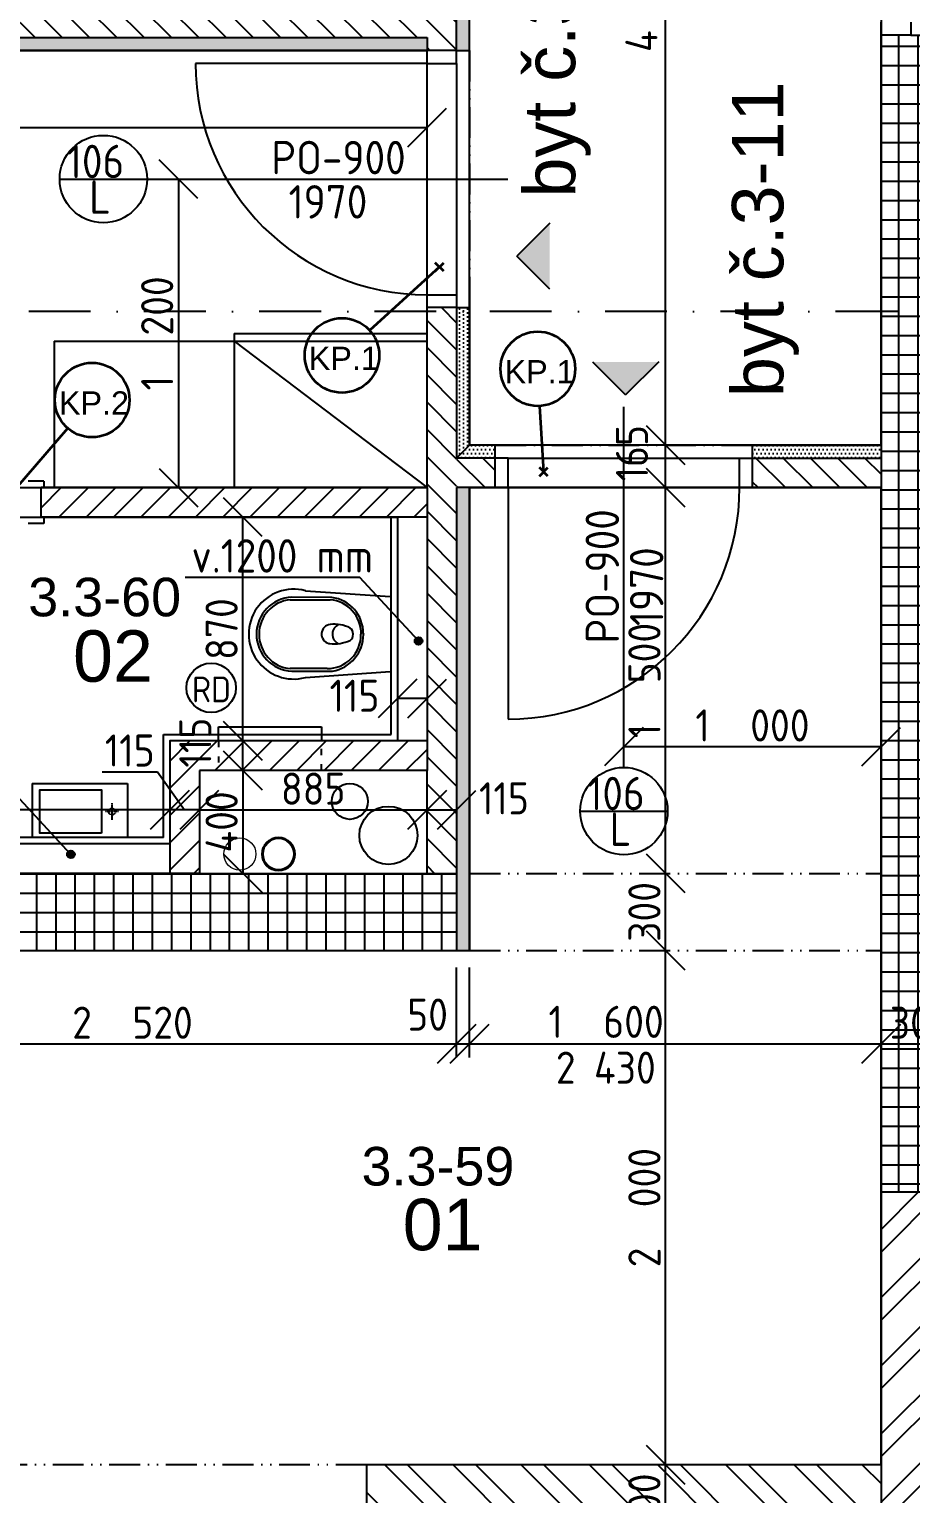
# Model space of a CAD drawing. Extents: x 4511820 to 5180432, y -1526536 to -944957.
# Drawn here: x 5105921 to 5109347, y -1123577 to -1117882 of the extents above; entities that cross this region are included whole.
import ezdxf

# ---------------------------------------------------------------- set-up
doc = ezdxf.new("R2010")
doc.units = 0
doc.header["$MEASUREMENT"] = 0
for name, pattern in [('ACAD_ISO03W100', [30, 12, -18]), ('ACAD_ISO12W100', [22, 12, -3, 0.5, -3, 0.5, -3]), ('BODKOCIARKOVANA_3', [5.6, 3, -1.3, 0, -1.3]), ('DASHED', [0.75, 0.5, -0.25])]:
    doc.linetypes.add(name, pattern=pattern)
doc.layers.get('0').update_dxf_attribs({"linetype": 'CONTINUOUS'})
doc.layers.get('Defpoints').update_dxf_attribs({"color": 61, "linetype": 'CONTINUOUS'})
for name, color, linetype in [('DVERE', 45, 'CONTINUOUS'), ('KÓTY', 4, 'CONTINUOUS'), ('MÚRY', 1, 'CONTINUOUS'), ('osi', 253, 'CONTINUOUS'), ('Plochy', 41, 'CONTINUOUS'), ('POPIS', 7, 'CONTINUOUS'), ('TENKÁ', 7, 'CONTINUOUS'), ('tzb', 153, 'CONTINUOUS'), ('ZARIADENIE', 47, 'CONTINUOUS'), ('ZARIADOVACIE', 144, 'CONTINUOUS'), ('zz-vetr', 52, 'CONTINUOUS'), ('ŠRAFY', 82, 'CONTINUOUS')]:
    doc.layers.add(name, color=color, linetype=linetype)
for name, color, linetype, lineweight in [('preklady', 74, 'CONTINUOUS', 35), ('zz-kanal-daždová', 136, 'CONTINUOUS', 40), ('zz-kanal-splaskova', 37, 'CONTINUOUS', 18)]:
    doc.layers.add(name, color=color, linetype=linetype, lineweight=lineweight)
doc.styles.add('ARIAL', font='arial.ttf')
doc.styles.add('Style-Arial', font='arial.ttf')
doc.styles.add('STYLE1', font='isocp.shx')
doc.dimstyles.new('STANDARD-50', dxfattribs={"dimtxt": 125, "dimasz": 150, "dimexe": 10, "dimexo": 200, "dimgap": 20, "dimtad": 1, "dimdsep": 46, "dimlunit": 6, "dimtxsty": 'STYLE1', "dimblk1": 'OBLIQUE', "dimblk2": 'OBLIQUE', "dimsah": 1, "dimcen": 2.5, "dimse1": 1, "dimse2": 1, "dimadec": 0, "dimazin": 0, "dimtfac": 1, "dimtmove": 1, "dimatfit": 3, "dimldrblk": 'OBLIQUE', "dimfxl": 1, "dimtolj": 1, "dimtzin": 0, "dimarcsym": 0})
pattern_1 = [(135, (-2904913.184, 222662.926), (-53.0330086, -53.0330086), [])]
pattern_2 = [(45, (515270.5, 303822), (-53.0330086, 53.0330086), [])]

# ---------------------------------------------------------------- blocks, each defined once
blk = doc.blocks.new('_OBLIQUE')
at = {"color": 0, "linetype": 'ByBlock'}
blk.add_line((-0.5, -0.5), (0.5, 0.5), dxfattribs=at)
blk = doc.blocks.new('*D17546')
at = {"layer": 'Defpoints', "color": 0}
for p in [(5108395, -1123464.2), (5108395, -1123464.2), (5108395, -1123764.2)]:
    blk.add_point(p, dxfattribs=at)
at = {"layer": 'KÓTY', "color": 0, "lineweight": -2}
blk.add_line((5108395, -1123764.2), (5108395, -1123464.2), dxfattribs=at)
at = {"layer": 'KÓTY', "color": 0, "linetype": 'ByBlock', "lineweight": -2, "xscale": 150, "yscale": 150, "zscale": 150}
for p, rotation in [((5108395, -1123464.2), 90), ((5108395, -1123764.2), 270)]:
    blk.add_blockref('_OBLIQUE', p, dxfattribs=dict(at, rotation=rotation))
at = {"layer": 'KÓTY', "color": 0, "insert": (5108312.5, -1123614.2), "char_height": 125, "attachment_point": 5, "rotation": 90, "style": 'STYLE1'}
blk.add_mtext('\\A1;300', dxfattribs=at)
blk = doc.blocks.new('*D17547')
at = {"layer": 'Defpoints', "color": 0}
for p in [(5108395, -1121464.2), (5108395, -1121464.2), (5108395, -1123464.2)]:
    blk.add_point(p, dxfattribs=at)
at = {"layer": 'KÓTY', "color": 0, "lineweight": -2}
blk.add_line((5108395, -1123464.2), (5108395, -1121464.2), dxfattribs=at)
at = {"layer": 'KÓTY', "color": 0, "linetype": 'ByBlock', "lineweight": -2, "xscale": 150, "yscale": 150, "zscale": 150}
for p, rotation in [((5108395, -1121464.2), 90), ((5108395, -1123464.2), 270)]:
    blk.add_blockref('_OBLIQUE', p, dxfattribs=dict(at, rotation=rotation))
at = {"layer": 'KÓTY', "color": 0, "insert": (5108312.5, -1122464.2), "char_height": 125, "attachment_point": 5, "rotation": 90, "style": 'STYLE1'}
blk.add_mtext('\\A1;2ﾠ000', dxfattribs=at)
blk = doc.blocks.new('*D17548')
at = {"layer": 'Defpoints', "color": 0}
for p in [(5108395, -1121164.2), (5108432.5, -1121164.2), (5108395, -1121464.2)]:
    blk.add_point(p, dxfattribs=at)
at = {"layer": 'KÓTY', "color": 0, "lineweight": -2}
blk.add_line((5108395, -1121464.2), (5108395, -1121164.2), dxfattribs=at)
at = {"layer": 'KÓTY', "color": 0, "linetype": 'ByBlock', "lineweight": -2, "xscale": 150, "yscale": 150, "zscale": 150}
for p, rotation in [((5108395, -1121164.2), 90), ((5108395, -1121464.2), 270)]:
    blk.add_blockref('_OBLIQUE', p, dxfattribs=dict(at, rotation=rotation))
at = {"layer": 'KÓTY', "color": 0, "insert": (5108312.5, -1121314.2), "char_height": 125, "attachment_point": 5, "rotation": 90, "style": 'STYLE1'}
blk.add_mtext('\\A1;300', dxfattribs=at)
blk = doc.blocks.new('*D17549')
at = {"layer": 'Defpoints', "color": 0}
for p in [(5108395, -1119664.2), (5108432.5, -1119664.2), (5108432.5, -1121164.2)]:
    blk.add_point(p, dxfattribs=at)
at = {"layer": 'KÓTY', "color": 0, "lineweight": -2}
blk.add_line((5108395, -1121164.2), (5108395, -1119664.2), dxfattribs=at)
at = {"layer": 'KÓTY', "color": 0, "linetype": 'ByBlock', "lineweight": -2, "xscale": 150, "yscale": 150, "zscale": 150}
for p, rotation in [((5108395, -1119664.2), 90), ((5108395, -1121164.2), 270)]:
    blk.add_blockref('_OBLIQUE', p, dxfattribs=dict(at, rotation=rotation))
at = {"layer": 'KÓTY', "color": 0, "insert": (5108312.5, -1120414.2), "char_height": 125, "attachment_point": 5, "rotation": 90, "style": 'STYLE1'}
blk.add_mtext('\\A1;1ﾠ500', dxfattribs=at)
blk = doc.blocks.new('*D17550')
at = {"layer": 'Defpoints', "color": 0}
for p in [(5108395, -1119499.2), (5108432.5, -1119499.2), (5108432.5, -1119664.2)]:
    blk.add_point(p, dxfattribs=at)
at = {"layer": 'KÓTY', "color": 0, "lineweight": -2}
blk.add_line((5108395, -1119664.2), (5108395, -1119499.2), dxfattribs=at)
at = {"layer": 'KÓTY', "color": 0, "linetype": 'ByBlock', "lineweight": -2, "xscale": 150, "yscale": 150, "zscale": 150}
for p, rotation in [((5108395, -1119499.2), 90), ((5108395, -1119664.2), 270)]:
    blk.add_blockref('_OBLIQUE', p, dxfattribs=dict(at, rotation=rotation))
at = {"layer": 'KÓTY', "color": 0, "insert": (5108264, -1119530.5), "char_height": 125, "attachment_point": 5, "rotation": 90, "style": 'STYLE1'}
blk.add_mtext('\\A1;165', dxfattribs=at)
blk = doc.blocks.new('*D17551')
at = {"layer": 'Defpoints', "color": 0}
for p in [(5108395, -1115454.2), (5108432.5, -1115454.2), (5108432.5, -1119499.2)]:
    blk.add_point(p, dxfattribs=at)
at = {"layer": 'KÓTY', "color": 0, "lineweight": -2}
blk.add_line((5108395, -1119499.2), (5108395, -1115454.2), dxfattribs=at)
at = {"layer": 'KÓTY', "color": 0, "linetype": 'ByBlock', "lineweight": -2, "xscale": 150, "yscale": 150, "zscale": 150}
for p, rotation in [((5108395, -1115454.2), 90), ((5108395, -1119499.2), 270)]:
    blk.add_blockref('_OBLIQUE', p, dxfattribs=dict(at, rotation=rotation))
at = {"layer": 'KÓTY', "color": 0, "insert": (5108301, -1117728), "char_height": 125, "attachment_point": 5, "rotation": 90, "style": 'STYLE1'}
blk.add_mtext('\\A1;4ﾠ045', dxfattribs=at)
blk = doc.blocks.new('*D17648')
at = {"layer": 'Defpoints', "color": 0}
for p in [(5105062.5, -1121541.2), (5107582.5, -1121541.2), (5107582.5, -1121827.5)]:
    blk.add_point(p, dxfattribs=at)
at = {"layer": 'KÓTY', "color": 0, "lineweight": -2}
blk.add_line((5105062.5, -1121827.5), (5107582.5, -1121827.5), dxfattribs=at)
at = {"layer": 'KÓTY', "color": 0, "linetype": 'ByBlock', "lineweight": -2, "xscale": 150, "yscale": 150, "zscale": 150, "rotation": 180}
blk.add_blockref('_OBLIQUE', (5105062.5, -1121827.5), dxfattribs=at)
at = {"layer": 'KÓTY', "color": 0, "linetype": 'ByBlock', "lineweight": -2, "xscale": 150, "yscale": 150, "zscale": 150}
blk.add_blockref('_OBLIQUE', (5107582.5, -1121827.5), dxfattribs=at)
at = {"layer": 'KÓTY', "color": 0, "insert": (5106322.5, -1121745), "char_height": 125, "attachment_point": 5, "style": 'STYLE1'}
blk.add_mtext('\\A1;2ﾠ520', dxfattribs=at)
blk = doc.blocks.new('*D17649')
at = {"layer": 'Defpoints', "color": 0}
for p in [(5107582.5, -1121541.2), (5107632.5, -1121541.2), (5107632.5, -1121827.5)]:
    blk.add_point(p, dxfattribs=at)
at = {"layer": 'KÓTY', "color": 0, "lineweight": -2}
blk.add_line((5107582.5, -1121827.5), (5107632.5, -1121827.5), dxfattribs=at)
at = {"layer": 'KÓTY', "color": 0, "linetype": 'ByBlock', "lineweight": -2, "xscale": 150, "yscale": 150, "zscale": 150, "rotation": 180}
blk.add_blockref('_OBLIQUE', (5107582.5, -1121827.5), dxfattribs=at)
at = {"layer": 'KÓTY', "color": 0, "linetype": 'ByBlock', "lineweight": -2, "xscale": 150, "yscale": 150, "zscale": 150}
blk.add_blockref('_OBLIQUE', (5107632.5, -1121827.5), dxfattribs=at)
at = {"layer": 'KÓTY', "color": 0, "insert": (5107469.5, -1121713.5), "char_height": 125, "attachment_point": 5, "style": 'STYLE1'}
blk.add_mtext('\\A1;50', dxfattribs=at)
blk = doc.blocks.new('*D17650')
at = {"layer": 'Defpoints', "color": 0}
for p in [(5107632.5, -1121827.5), (5109232.5, -1121827.5), (5109232.5, -1121827.5)]:
    blk.add_point(p, dxfattribs=at)
at = {"layer": 'KÓTY', "color": 0, "lineweight": -2}
blk.add_line((5107632.5, -1121827.5), (5109232.5, -1121827.5), dxfattribs=at)
at = {"layer": 'KÓTY', "color": 0, "linetype": 'ByBlock', "lineweight": -2, "xscale": 150, "yscale": 150, "zscale": 150, "rotation": 180}
blk.add_blockref('_OBLIQUE', (5107632.5, -1121827.5), dxfattribs=at)
at = {"layer": 'KÓTY', "color": 0, "linetype": 'ByBlock', "lineweight": -2, "xscale": 150, "yscale": 150, "zscale": 150}
blk.add_blockref('_OBLIQUE', (5109232.5, -1121827.5), dxfattribs=at)
at = {"layer": 'KÓTY', "color": 0, "insert": (5108163.5, -1121741.5), "char_height": 125, "attachment_point": 5, "style": 'STYLE1'}
blk.add_mtext('\\A1;1ﾠ600', dxfattribs=at)
blk = doc.blocks.new('*D17654')
at = {"layer": 'Defpoints', "color": 0}
for p in [(5106582.5, -1120764.2), (5107467.5, -1120764.2), (5107467.5, -1120917.5)]:
    blk.add_point(p, dxfattribs=at)
at = {"layer": 'KÓTY', "color": 0, "lineweight": -2}
blk.add_line((5106582.5, -1120917.5), (5107467.5, -1120917.5), dxfattribs=at)
at = {"layer": 'KÓTY', "color": 0, "linetype": 'ByBlock', "lineweight": -2, "xscale": 150, "yscale": 150, "zscale": 150, "rotation": 180}
blk.add_blockref('_OBLIQUE', (5106582.5, -1120917.5), dxfattribs=at)
at = {"layer": 'KÓTY', "color": 0, "linetype": 'ByBlock', "lineweight": -2, "xscale": 150, "yscale": 150, "zscale": 150}
blk.add_blockref('_OBLIQUE', (5107467.5, -1120917.5), dxfattribs=at)
at = {"layer": 'KÓTY', "color": 0, "insert": (5107025, -1120835), "char_height": 125, "attachment_point": 5, "style": 'STYLE1'}
blk.add_mtext('\\A1;885', dxfattribs=at)
blk = doc.blocks.new('*D17655')
at = {"layer": 'Defpoints', "color": 0}
for p in [(5106582.5, -1120764.2), (5106582.5, -1121164.2), (5106751.5, -1121164.2)]:
    blk.add_point(p, dxfattribs=at)
at = {"layer": 'KÓTY', "color": 0, "lineweight": -2}
blk.add_line((5106751.5, -1120764.2), (5106751.5, -1121164.2), dxfattribs=at)
at = {"layer": 'KÓTY', "color": 0, "linetype": 'ByBlock', "lineweight": -2, "xscale": 150, "yscale": 150, "zscale": 150}
for p, rotation in [((5106751.5, -1120764.2), 90), ((5106751.5, -1121164.2), 270)]:
    blk.add_blockref('_OBLIQUE', p, dxfattribs=dict(at, rotation=rotation))
at = {"layer": 'KÓTY', "color": 0, "insert": (5106669, -1120964.2), "char_height": 125, "attachment_point": 5, "rotation": 90, "style": 'STYLE1'}
blk.add_mtext('\\A1;400', dxfattribs=at)
blk = doc.blocks.new('*D17656')
at = {"layer": 'Defpoints', "color": 0}
for p in [(5106751.5, -1120649.2), (5106751.5, -1120649.2), (5106751.5, -1120764.2)]:
    blk.add_point(p, dxfattribs=at)
at = {"layer": 'KÓTY', "color": 0, "lineweight": -2}
blk.add_line((5106751.5, -1120764.2), (5106751.5, -1120649.2), dxfattribs=at)
at = {"layer": 'KÓTY', "color": 0, "linetype": 'ByBlock', "lineweight": -2, "xscale": 150, "yscale": 150, "zscale": 150}
for p, rotation in [((5106751.5, -1120649.2), 90), ((5106751.5, -1120764.2), 270)]:
    blk.add_blockref('_OBLIQUE', p, dxfattribs=dict(at, rotation=rotation))
at = {"layer": 'KÓTY', "color": 0, "insert": (5106566.5, -1120655.9), "char_height": 125, "attachment_point": 5, "rotation": 90, "style": 'STYLE1'}
blk.add_mtext('\\A1;115', dxfattribs=at)
blk = doc.blocks.new('*D17657')
at = {"layer": 'Defpoints', "color": 0}
for p in [(5106751.5, -1119779.2), (5106751.5, -1119779.2), (5106751.5, -1120649.2)]:
    blk.add_point(p, dxfattribs=at)
at = {"layer": 'KÓTY', "color": 0, "lineweight": -2}
blk.add_line((5106751.5, -1120649.2), (5106751.5, -1119779.2), dxfattribs=at)
at = {"layer": 'KÓTY', "color": 0, "linetype": 'ByBlock', "lineweight": -2, "xscale": 150, "yscale": 150, "zscale": 150}
for p, rotation in [((5106751.5, -1119779.2), 90), ((5106751.5, -1120649.2), 270)]:
    blk.add_blockref('_OBLIQUE', p, dxfattribs=dict(at, rotation=rotation))
at = {"layer": 'KÓTY', "color": 0, "insert": (5106669, -1120214.2), "char_height": 125, "attachment_point": 5, "rotation": 90, "style": 'STYLE1'}
blk.add_mtext('\\A1;870', dxfattribs=at)
blk = doc.blocks.new('*D17658')
at = {"layer": 'Defpoints', "color": 0}
for p in [(5106467.5, -1120764.2), (5106582.5, -1120764.2), (5106467.5, -1120917.5)]:
    blk.add_point(p, dxfattribs=at)
at = {"layer": 'KÓTY', "color": 0, "lineweight": -2}
for p, q in [((5106204.5, -1120769), (5106419.5, -1120769)), ((5106419.5, -1120769), (5106525, -1120917.5)), ((5106582.5, -1120917.5), (5106467.5, -1120917.5))]:
    blk.add_line(p, q, dxfattribs=at)
at = {"layer": 'KÓTY', "color": 0, "linetype": 'ByBlock', "lineweight": -2, "xscale": 150, "yscale": 150, "zscale": 150, "rotation": 180}
blk.add_blockref('_OBLIQUE', (5106467.5, -1120917.5), dxfattribs=at)
at = {"layer": 'KÓTY', "color": 0, "linetype": 'ByBlock', "lineweight": -2, "xscale": 150, "yscale": 150, "zscale": 150}
blk.add_blockref('_OBLIQUE', (5106582.5, -1120917.5), dxfattribs=at)
at = {"layer": 'KÓTY', "color": 0, "insert": (5106312, -1120686.5), "char_height": 125, "attachment_point": 5, "style": 'STYLE1'}
blk.add_mtext('\\A1;115', dxfattribs=at)
blk = doc.blocks.new('*D17659')
at = {"layer": 'Defpoints', "color": 0}
for p in [(5104877.5, -1120649.2), (5106467.5, -1120649.2), (5104877.5, -1120917.5)]:
    blk.add_point(p, dxfattribs=at)
at = {"layer": 'KÓTY', "color": 0, "lineweight": -2}
blk.add_line((5106467.5, -1120917.5), (5104877.5, -1120917.5), dxfattribs=at)
at = {"layer": 'KÓTY', "color": 0, "linetype": 'ByBlock', "lineweight": -2, "xscale": 150, "yscale": 150, "zscale": 150, "rotation": 180}
blk.add_blockref('_OBLIQUE', (5104877.5, -1120917.5), dxfattribs=at)
at = {"layer": 'KÓTY', "color": 0, "linetype": 'ByBlock', "lineweight": -2, "xscale": 150, "yscale": 150, "zscale": 150}
blk.add_blockref('_OBLIQUE', (5106467.5, -1120917.5), dxfattribs=at)
at = {"layer": 'KÓTY', "color": 0, "insert": (5105243, -1120807.5), "char_height": 125, "attachment_point": 5, "style": 'STYLE1'}
blk.add_mtext('\\A1;1ﾠ590', dxfattribs=at)
blk = doc.blocks.new('*D17660')
at = {"layer": 'Defpoints', "color": 0}
for p in [(5107352.5, -1119779.2), (5107467.5, -1119779.2), (5107352.5, -1120484)]:
    blk.add_point(p, dxfattribs=at)
at = {"layer": 'KÓTY', "color": 0, "lineweight": -2}
blk.add_line((5107467.5, -1120484), (5107352.5, -1120484), dxfattribs=at)
at = {"layer": 'KÓTY', "color": 0, "linetype": 'ByBlock', "lineweight": -2, "xscale": 150, "yscale": 150, "zscale": 150, "rotation": 180}
blk.add_blockref('_OBLIQUE', (5107352.5, -1120484), dxfattribs=at)
at = {"layer": 'KÓTY', "color": 0, "linetype": 'ByBlock', "lineweight": -2, "xscale": 150, "yscale": 150, "zscale": 150}
blk.add_blockref('_OBLIQUE', (5107467.5, -1120484), dxfattribs=at)
at = {"layer": 'KÓTY', "color": 0, "insert": (5107185.5, -1120473.5), "char_height": 125, "attachment_point": 5, "style": 'STYLE1'}
blk.add_mtext('\\A1;115', dxfattribs=at)
blk = doc.blocks.new('*D17661')
at = {"layer": 'Defpoints', "color": 0}
for p in [(5109232.5, -1120671.5), (5108232.5, -1120752.2), (5109232.5, -1120752.2)]:
    blk.add_point(p, dxfattribs=at)
at = {"layer": 'KÓTY', "color": 0, "lineweight": -2}
blk.add_line((5108232.5, -1120671.5), (5109232.5, -1120671.5), dxfattribs=at)
at = {"layer": 'KÓTY', "color": 0, "linetype": 'ByBlock', "lineweight": -2, "xscale": 150, "yscale": 150, "zscale": 150, "rotation": 180}
blk.add_blockref('_OBLIQUE', (5108232.5, -1120671.5), dxfattribs=at)
at = {"layer": 'KÓTY', "color": 0, "linetype": 'ByBlock', "lineweight": -2, "xscale": 150, "yscale": 150, "zscale": 150}
blk.add_blockref('_OBLIQUE', (5109232.5, -1120671.5), dxfattribs=at)
at = {"layer": 'KÓTY', "color": 0, "insert": (5108732.5, -1120589), "char_height": 125, "attachment_point": 5, "style": 'STYLE1'}
blk.add_mtext('\\A1;1ﾠ000', dxfattribs=at)
blk = doc.blocks.new('*D17665')
at = {"layer": 'Defpoints', "color": 0}
for p in [(5106379.5, -1118464.2), (5106379.5, -1119664.2), (5106501, -1119664.2)]:
    blk.add_point(p, dxfattribs=at)
at = {"layer": 'KÓTY', "color": 0, "lineweight": -2}
blk.add_line((5106501, -1118464.2), (5106501, -1119664.2), dxfattribs=at)
at = {"layer": 'KÓTY', "color": 0, "linetype": 'ByBlock', "lineweight": -2, "xscale": 150, "yscale": 150, "zscale": 150}
for p, rotation in [((5106501, -1118464.2), 90), ((5106501, -1119664.2), 270)]:
    blk.add_blockref('_OBLIQUE', p, dxfattribs=dict(at, rotation=rotation))
at = {"layer": 'KÓTY', "color": 0, "insert": (5106418.5, -1119064.2), "char_height": 125, "attachment_point": 5, "rotation": 90, "style": 'STYLE1'}
blk.add_mtext('\\A1;1ﾠ200', dxfattribs=at)
blk = doc.blocks.new('*D17667')
at = {"layer": 'Defpoints', "color": 0}
for p in [(5102777.5, -1117914.2), (5107467.5, -1117914.2), (5107467.5, -1118264)]:
    blk.add_point(p, dxfattribs=at)
at = {"layer": 'KÓTY', "color": 0, "lineweight": -2}
blk.add_line((5102777.5, -1118264), (5107467.5, -1118264), dxfattribs=at)
at = {"layer": 'KÓTY', "color": 0, "linetype": 'ByBlock', "lineweight": -2, "xscale": 150, "yscale": 150, "zscale": 150, "rotation": 180}
blk.add_blockref('_OBLIQUE', (5102777.5, -1118264), dxfattribs=at)
at = {"layer": 'KÓTY', "color": 0, "linetype": 'ByBlock', "lineweight": -2, "xscale": 150, "yscale": 150, "zscale": 150}
blk.add_blockref('_OBLIQUE', (5107467.5, -1118264), dxfattribs=at)
at = {"layer": 'KÓTY', "color": 0, "insert": (5105424, -1118162), "char_height": 125, "attachment_point": 5, "style": 'STYLE1'}
blk.add_mtext('\\A1;4ﾠ690', dxfattribs=at)
blk = doc.blocks.new('*D17672')
at = {"layer": 'Defpoints', "color": 0}
for p in [(5107467.5, -1120917.5), (5107582.5, -1120917.5), (5107582.5, -1120917.5)]:
    blk.add_point(p, dxfattribs=at)
at = {"layer": 'KÓTY', "color": 0, "lineweight": -2}
blk.add_line((5107467.5, -1120917.5), (5107582.5, -1120917.5), dxfattribs=at)
at = {"layer": 'KÓTY', "color": 0, "linetype": 'ByBlock', "lineweight": -2, "xscale": 150, "yscale": 150, "zscale": 150, "rotation": 180}
blk.add_blockref('_OBLIQUE', (5107467.5, -1120917.5), dxfattribs=at)
at = {"layer": 'KÓTY', "color": 0, "linetype": 'ByBlock', "lineweight": -2, "xscale": 150, "yscale": 150, "zscale": 150}
blk.add_blockref('_OBLIQUE', (5107582.5, -1120917.5), dxfattribs=at)
at = {"layer": 'KÓTY', "color": 0, "insert": (5107766.5, -1120872.5), "char_height": 125, "attachment_point": 5, "style": 'STYLE1'}
blk.add_mtext('\\A1;115', dxfattribs=at)
blk = doc.blocks.new('*D17766')
at = {"layer": 'Defpoints', "color": 0}
for p in [(5109232.5, -1121827.5), (5109532.5, -1121827.5), (5109532.5, -1121827.5)]:
    blk.add_point(p, dxfattribs=at)
at = {"layer": 'KÓTY', "color": 0, "lineweight": -2}
blk.add_line((5109232.5, -1121827.5), (5109532.5, -1121827.5), dxfattribs=at)
at = {"layer": 'KÓTY', "color": 0, "linetype": 'ByBlock', "lineweight": -2, "xscale": 150, "yscale": 150, "zscale": 150, "rotation": 180}
blk.add_blockref('_OBLIQUE', (5109232.5, -1121827.5), dxfattribs=at)
at = {"layer": 'KÓTY', "color": 0, "linetype": 'ByBlock', "lineweight": -2, "xscale": 150, "yscale": 150, "zscale": 150}
blk.add_blockref('_OBLIQUE', (5109532.5, -1121827.5), dxfattribs=at)
at = {"layer": 'KÓTY', "color": 0, "insert": (5109382.5, -1121745), "char_height": 125, "attachment_point": 5, "style": 'STYLE1'}
blk.add_mtext('\\A1;300', dxfattribs=at)

msp = doc.modelspace()

# ---------------------------------------------------------------- hatches: boundary and pattern name
at = {"layer": 'KÓTY'}
h = msp.add_hatch(color=256, dxfattribs=at)
h.dxf.hatch_style = 1
h.paths.add_polyline_path([(5107449.5, -1120260.191, 0.65381715), (5107424.326, -1120249.169, 1.52947961)])
h = msp.add_hatch(color=256, dxfattribs=at)
h.dxf.hatch_style = 1
h.paths.add_polyline_path([(5106098, -1121090.5, 0.65381715), (5106072.826, -1121079.478, 1.52947961)])
at = {"layer": 'TENKÁ'}
h = msp.add_hatch(color=256, dxfattribs=at)
h.dxf.hatch_style = 1
h.paths.add_polyline_path([(5107944.41, -1118892.602), (5107944.41, -1118635.781), (5107816, -1118764.191)])
h = msp.add_hatch(color=256, dxfattribs=at)
h.dxf.hatch_style = 1
h.paths.add_polyline_path([(5108111.11, -1119175.302), (5108367.931, -1119175.302), (5108239.52, -1119303.712)])
at = {"layer": 'ŠRAFY'}
h = msp.add_hatch(dxfattribs=at)
h.set_pattern_fill('DOTS', color=256, scale=250, angle=90)
h.paths.add_polyline_path([(5107582.5, -1115154.191), (5107582.5, -1117964.191), (5107632.5, -1117964.191), (5107632.5, -1115154.191)])
at = {"layer": 'ŠRAFY', "ltscale": 0.25}
h = msp.add_hatch(dxfattribs=at)
h.set_pattern_fill('ANSI31', color=256, scale=600, angle=90, style=0)
h.set_pattern_definition(pattern_1)
h.paths.add_polyline_path([(5107467.5, -1115454.191), (5107467.5, -1117799.191), (5104762.5, -1117799.191), (5104647.5, -1117799.191), (5102892.5, -1117799.191), (5102892.5, -1117124.191), (5102777.5, -1117124.191), (5102777.5, -1117914.191), (5107467.5, -1117914.191), (5107467.5, -1117964.191), (5107582.5, -1117964.191), (5107582.5, -1115454.191)])
at = {"layer": 'ŠRAFY'}
h = msp.add_hatch(dxfattribs=at)
h.set_pattern_fill('DOTS', color=256, scale=250)
h.paths.add_polyline_path([(5107467.5, -1117964.191), (5107467.5, -1117914.191), (5102777.5, -1117914.191), (5102727.5, -1117964.191)])
at = {"layer": 'ŠRAFY', "ltscale": 0.25}
h = msp.add_hatch(dxfattribs=at)
h.set_pattern_fill('ANSI37', color=256, scale=600, angle=45)
h.set_pattern_definition([(90, (-3307273.674, 668852.734), (-75, 1e-14), []), (180, (-3307273.674, 668852.734), (-1e-14, -75), [])])
h.paths.add_polyline_path([(5109232.5, -1119549.191), (5109232.5, -1119664.191), (5109232.5, -1122404.191), (5109532.5, -1122404.191), (5109532.5, -1122229.191), (5109532.5, -1118694.191), (5109532.5, -1118579.191), (5109532.5, -1117904.191), (5109347.5, -1117904.191), (5109232.5, -1117904.191), (5109232.5, -1119499.191)])
h = msp.add_hatch(dxfattribs=at)
h.set_pattern_fill('ANSI31', color=256, scale=600, angle=90, style=0)
h.set_pattern_definition(pattern_1)
h.paths.add_polyline_path([(5107467.5, -1120764.191), (5107467.5, -1121164.191), (5107582.5, -1121164.191), (5107582.5, -1119549.191), (5107582.5, -1118964.191), (5107467.5, -1118964.191), (5107467.5, -1119064.191), (5107467.5, -1119094.191), (5107467.5, -1119664.191), (5107467.5, -1119779.191), (5107467.5, -1120649.191)])
at = {"layer": 'ŠRAFY'}
h = msp.add_hatch(dxfattribs=at)
h.set_pattern_fill('DOTS', color=256, scale=250, angle=90)
h.paths.add_polyline_path([(5107632.5, -1119499.191), (5107632.5, -1119284.191), (5107632.5, -1119099.191), (5107632.5, -1118964.191), (5107582.5, -1118964.191), (5107582.5, -1119549.191)])
h = msp.add_hatch(dxfattribs=at)
h.set_pattern_fill('DOTS', color=256, scale=250)
h.paths.add_polyline_path([(5107732.5, -1119499.191), (5107632.5, -1119499.191), (5107582.5, -1119549.191), (5107732.5, -1119549.191)])
h = msp.add_hatch(dxfattribs=at)
h.set_pattern_fill('DOTS', color=256, scale=250)
h.paths.add_polyline_path([(5109232.5, -1119549.191), (5109232.5, -1119499.191), (5108732.5, -1119499.191), (5108732.5, -1119549.191)])
at = {"layer": 'ŠRAFY', "ltscale": 0.25}
h = msp.add_hatch(dxfattribs=at)
h.set_pattern_fill('ANSI31', color=256, scale=600, angle=90, style=0)
h.set_pattern_definition(pattern_1)
h.paths.add_polyline_path([(5107732.5, -1119664.191), (5107732.5, -1119549.191), (5107582.5, -1119549.191), (5107582.5, -1119664.191), (5107632.5, -1119664.191)])
h = msp.add_hatch(dxfattribs=at)
h.set_pattern_fill('ANSI31', color=256, scale=600, angle=90, style=0)
h.set_pattern_definition(pattern_1)
h.paths.add_polyline_path([(5108732.5, -1119664.191), (5109232.5, -1119664.191), (5109232.5, -1119549.191), (5108732.5, -1119549.191)])
h = msp.add_hatch(dxfattribs=at)
h.set_pattern_fill('ANSI31', color=256, scale=600, style=0)
h.set_pattern_definition(pattern_2)
h.paths.add_polyline_path([(5106717.5, -1119664.191), (5106017.5, -1119664.191), (5105977.5, -1119664.191), (5105967.5, -1119664.191), (5105967.5, -1119779.191), (5105977.5, -1119779.191), (5107327.5, -1119779.191), (5107352.5, -1119779.191), (5107467.5, -1119779.191), (5107467.5, -1119664.191)])
at = {"layer": 'ŠRAFY'}
h = msp.add_hatch(dxfattribs=at)
h.set_pattern_fill('DOTS', color=256, scale=250, angle=90)
h.paths.add_polyline_path([(5107582.5, -1121464.191), (5107632.5, -1121464.191), (5107632.5, -1121164.191), (5107632.5, -1119664.191), (5107582.5, -1119664.191), (5107582.5, -1121164.191)])
at = {"layer": 'ŠRAFY', "ltscale": 0.25}
h = msp.add_hatch(dxfattribs=at)
h.set_pattern_fill('ANSI31', color=256, scale=600, style=0)
h.set_pattern_definition(pattern_2)
h.paths.add_polyline_path([(5106467.5, -1121164.191), (5106582.5, -1121164.191), (5106582.5, -1120764.191), (5107467.5, -1120764.191), (5107467.5, -1120649.191), (5107352.5, -1120649.191), (5106467.5, -1120649.191), (5106467.5, -1121049.191)])
h = msp.add_hatch(dxfattribs=at)
h.set_pattern_fill('ANSI37', color=256, scale=600, angle=45)
h.set_pattern_definition([(90, (-3375574.78, 712808.59), (-75, 1e-14), []), (180, (-3375574.78, 712808.59), (-1e-14, -75), [])])
h.paths.add_polyline_path([(5103372.5, -1123464.191), (5103272.5, -1123464.191), (5103022.5, -1123464.191), (5102712.5, -1123464.191), (5102687.5, -1123464.191), (5102687.5, -1123764.191), (5102847.5, -1123764.191), (5102877.5, -1123764.191), (5103447.5, -1123764.191), (5103562.5, -1123764.191), (5103612.5, -1123764.191), (5105062.5, -1123764.191), (5105062.5, -1123464.191), (5105062.5, -1122464.191), (5105062.5, -1121464.191), (5105632.5, -1121464.191), (5105662.5, -1121464.191), (5107582.5, -1121464.191), (5107582.5, -1121164.191), (5107467.5, -1121164.191), (5106582.5, -1121164.191), (5106467.5, -1121164.191), (5104877.5, -1121164.191), (5104762.5, -1121164.191), (5104762.5, -1121579.191), (5104762.5, -1122179.191), (5104762.5, -1123464.191), (5103622.5, -1123464.191)])
at = {"layer": 'ŠRAFY'}
h = msp.add_hatch(dxfattribs=at)
h.set_pattern_fill('ANSI32', color=256, scale=500)
h.set_pattern_definition([(45, (584112, 91563.12), (-132.5825215, 132.5825215), []), (45, (584200.39, 91563.12), (-132.5825215, 132.5825215), [])])
h.paths.add_polyline_path([(5109612.5, -1125964.191), (5109612.5, -1122404.191), (5109232.5, -1122404.191), (5109232.5, -1123464.191), (5109232.5, -1123764.191), (5109232.5, -1124659.191), (5109232.5, -1124739.191), (5109232.5, -1125519.191), (5109232.5, -1125634.191), (5109232.5, -1125964.191)])
h = msp.add_hatch(dxfattribs=at)
h.set_pattern_fill('ANSI32', color=256, scale=500, angle=90)
h.set_pattern_definition([(135, (515810.9, 44482.1), (-132.5825215, -132.5825215), []), (135, (515810.9, 44570.48), (-132.5825215, -132.5825215), [])])
h.paths.add_polyline_path([(5107232.5, -1123764.191), (5107347.5, -1123764.191), (5109232.5, -1123764.191), (5109232.5, -1123464.191), (5107232.5, -1123464.191)])

# ---------------------------------------------------------------- linework, layer by layer
at = {"layer": 'Defpoints'}
for p, q in [((5107632.5, -1119499.191), (5107582.5, -1119549.191)), ((5107467.5, -1119664.191), (5107467.5, -1119779.191)), ((5107467.5, -1120649.191), (5107467.5, -1120764.191))]:
    msp.add_line(p, q, dxfattribs=at)
at = {"layer": 'DVERE'}
for p, q in [((5107467.5, -1118014.191), (5106567.5, -1118014.191)), ((5107467.5, -1118914.191), (5107467.5, -1118014.191)), ((5107582.5, -1118014.191), (5107582.5, -1118914.191)), ((5107782.5, -1119549.191), (5108682.5, -1119549.191)), ((5108682.5, -1119664.191), (5107782.5, -1119664.191)), ((5107782.5, -1119664.191), (5107782.5, -1120564.191))]:
    msp.add_line(p, q, dxfattribs=at)
at = {"layer": 'DVERE', "ltscale": 0.25}
for p, q in [((5106039.5, -1118464.191), (5106379.5, -1118464.191)), ((5106379.5, -1118464.191), (5107782.156, -1118464.191)), ((5108232.5, -1120752.191), (5108232.5, -1119349.535)), ((5105977.5, -1119639.191), (5105917.5, -1119639.191)), ((5105977.5, -1119639.191), (5105977.5, -1119664.191)), ((5105977.5, -1119804.191), (5105917.5, -1119804.191)), ((5105977.5, -1119779.191), (5105977.5, -1119804.191)), ((5108062.5, -1120922.191), (5108402.5, -1120922.191))]:
    msp.add_line(p, q, dxfattribs=at)
for centre in [(5106209.5, -1118464.191), (5108232.5, -1120922.191)]:
    msp.add_circle(centre, 170, dxfattribs=at)
at = {"layer": 'DVERE'}
for centre, start, end in [((5107467.5, -1118014.191), 180, 270), ((5107782.5, -1119664.191), 270, 0)]:
    msp.add_arc(centre, 900, start, end, dxfattribs=at)
at = {"layer": 'KÓTY'}
for p, q in [((5107206.5, -1120013.191), (5106527, -1120013.191)), ((5107434.5, -1120260.191), (5107206.5, -1120013.191)), ((5106083, -1121090.5), (5105855, -1120843.5))]:
    msp.add_line(p, q, dxfattribs=at)
at = {"layer": 'KÓTY', "ltscale": 25}
for p, q in [((5107582.5, -1121880.903), (5107582.5, -1121530.903)), ((5107632.5, -1121880.903), (5107632.5, -1121530.903))]:
    msp.add_line(p, q, dxfattribs=at)
at = {"layer": 'KÓTY'}
for centre in [(5107434.5, -1120260.191), (5106083, -1121090.5)]:
    msp.add_circle(centre, 15, dxfattribs=at)
at = {"layer": 'MÚRY'}
for p, q in [((5107632.5, -1117964.191), (5107632.5, -1115154.191)), ((5109232.5, -1119499.191), (5109232.5, -1117854.191)), ((5109347.5, -1117854.191), (5109347.5, -1117904.191)), ((5109347.5, -1117904.191), (5109532.5, -1117904.191)), ((5107467.5, -1118014.191), (5107467.5, -1117964.191)), ((5107582.5, -1118014.191), (5107582.5, -1117964.191)), ((5107582.5, -1117964.191), (5107632.5, -1117964.191)), ((5107467.5, -1118014.191), (5107582.5, -1118014.191)), ((5107467.5, -1118914.191), (5107582.5, -1118914.191)), ((5107467.5, -1119664.191), (5107467.5, -1118914.191)), ((5107582.5, -1118914.191), (5107582.5, -1118964.191)), ((5107582.5, -1118964.191), (5107632.5, -1118964.191)), ((5107632.5, -1118964.191), (5107632.5, -1119499.191)), ((5107632.5, -1119284.191), (5107632.5, -1119099.191)), ((5107732.5, -1119499.191), (5107632.5, -1119499.191)), ((5107732.5, -1119549.191), (5107732.5, -1119499.191)), ((5108732.5, -1119499.191), (5109232.5, -1119499.191)), ((5108732.5, -1119549.191), (5108732.5, -1119499.191)), ((5107782.5, -1119549.191), (5107732.5, -1119549.191)), ((5107782.5, -1119664.191), (5107782.5, -1119549.191)), ((5108682.5, -1119664.191), (5108682.5, -1119549.191)), ((5108682.5, -1119549.191), (5108732.5, -1119549.191)), ((5107632.5, -1119664.191), (5107632.5, -1121464.191)), ((5107782.5, -1119664.191), (5107632.5, -1119664.191)), ((5109232.5, -1119664.191), (5108682.5, -1119664.191)), ((5109232.5, -1123464.191), (5109232.5, -1119664.191)), ((5107467.5, -1121164.191), (5107467.5, -1120764.191)), ((5105062.5, -1121464.191), (5107632.5, -1121464.191)), ((5109232.5, -1123464.191), (5107232.5, -1123464.191)), ((5107232.5, -1123464.191), (5107232.5, -1124764.191))]:
    msp.add_line(p, q, dxfattribs=at)
at = {"layer": 'MÚRY', "ltscale": 0.25}
for p, q in [((5102727.5, -1117964.191), (5107467.5, -1117964.191)), ((5105967.5, -1119779.191), (5105967.5, -1119664.191)), ((5107467.5, -1119664.191), (5105967.5, -1119664.191)), ((5107467.5, -1119779.191), (5105967.5, -1119779.191)), ((5107467.5, -1119779.191), (5107467.5, -1120649.191)), ((5106467.5, -1120649.191), (5106467.5, -1121164.191)), ((5107467.5, -1120649.191), (5106467.5, -1120649.191)), ((5106582.5, -1120764.191), (5106582.5, -1121164.191)), ((5107467.5, -1120764.191), (5106582.5, -1120764.191)), ((5106467.5, -1121164.191), (5104877.5, -1121164.191)), ((5106582.5, -1121164.191), (5107467.5, -1121164.191))]:
    msp.add_line(p, q, dxfattribs=at)
at = {"layer": 'MÚRY', "color": 30}
msp.add_line((5109232.5, -1119499.191), (5109232.5, -1119549.191), dxfattribs=at)
at = {"layer": 'osi', "linetype": 'BODKOCIARKOVANA_3', "ltscale": 80}
msp.add_line((5157242.5, -1118979.191), (5093572.5, -1118979.191), dxfattribs=at)
at = {"layer": 'Plochy'}
for points in [[(5102892.5, -1115154.191), (5102892.5, -1113604.191), (5104092.5, -1113604.191), (5104092.5, -1113884.191), (5105192.5, -1113884.191), (5105192.5, -1113919.191), (5105392.5, -1113919.191), (5105392.5, -1112494.191), (5107192.5, -1112494.191), (5107192.5, -1110544.191), (5109232.5, -1110544.191), (5109232.5, -1119499.191), (5107632.5, -1119499.191), (5107632.5, -1115154.191), (5107192.5, -1115154.191), (5107192.5, -1115039.191), (5106192.5, -1115039.191), (5106192.5, -1115154.191)], [(5107467.5, -1117964.191), (5103967.5, -1117964.191), (5103967.5, -1119664.191), (5107467.5, -1119664.191)], [(5105062.5, -1123464.191), (5105062.5, -1121464.191), (5107632.5, -1121464.191), (5107632.5, -1119664.191), (5109232.5, -1119664.191), (5109232.5, -1123464.191), (5107232.5, -1123464.191), (5107232.5, -1123764.191), (5105812.5, -1123764.191), (5105812.5, -1123464.191)], [(5107352.5, -1119779.191), (5107352.5, -1120649.191), (5106467.5, -1120649.191), (5106467.5, -1121049.191), (5104877.5, -1121049.191), (5104877.5, -1119779.191)]]:
    msp.add_lwpolyline(points, close=True, dxfattribs=at)
at = {"layer": 'preklady'}
for p, q in [((5107515.5, -1118806), (5107244.304, -1119052.477)), ((5107498.883, -1118822.617), (5107532.117, -1118789.383)), ((5107532.118, -1118822.618), (5107498.884, -1118789.384)), ((5107921.001, -1119602.501), (5107906.314, -1119346.761)), ((5105830.5, -1119713), (5106071.124, -1119433.436)), ((5107904.383, -1119619.117), (5107937.617, -1119585.883)), ((5107937.618, -1119619.118), (5107904.384, -1119585.884))]:
    msp.add_line(p, q, dxfattribs=at)
at = {"layer": 'preklady', "ltscale": 0.25}
for centre in [(5107137, -1119150), (5107898, -1119202), (5106165.715, -1119323.538)]:
    msp.add_circle(centre, 145, dxfattribs=at)
at = {"layer": 'TENKÁ', "ltscale": 0.25}
for p, q in [((5107582.5, -1118014.191), (5107582.5, -1115454.191)), ((5102777.5, -1117914.191), (5107467.5, -1117914.191)), ((5107327.5, -1120624.191), (5107327.5, -1119779.191)), ((5107352.5, -1119779.191), (5107352.5, -1120649.191)), ((5106442.5, -1120624.191), (5107327.5, -1120624.191)), ((5106442.5, -1121024.191), (5106442.5, -1120624.191)), ((5106467.5, -1121049.191), (5104877.5, -1121049.191)), ((5106442.5, -1121024.191), (5104902.5, -1121024.191))]:
    msp.add_line(p, q, dxfattribs=at)
at = {"layer": 'TENKÁ'}
for p, q in [((5107467.5, -1117914.191), (5107467.5, -1117964.191)), ((5109347.5, -1117904.191), (5109232.5, -1117904.191)), ((5107582.5, -1117964.191), (5107467.5, -1117964.191)), ((5107944.41, -1118635.781), (5107816, -1118764.191)), ((5107944.41, -1118892.602), (5107816, -1118764.191)), ((5107582.5, -1118914.191), (5107582.5, -1119549.191)), ((5107582.5, -1118964.191), (5107467.5, -1118964.191)), ((5108111.11, -1119175.302), (5108239.52, -1119303.712)), ((5108367.931, -1119175.302), (5108239.52, -1119303.712)), ((5107782.5, -1119549.191), (5107582.5, -1119549.191)), ((5107732.5, -1119664.191), (5107732.5, -1119549.191)), ((5108732.5, -1119664.191), (5108732.5, -1119549.191)), ((5108732.5, -1119549.191), (5109232.5, -1119549.191)), ((5109232.5, -1119549.191), (5109232.5, -1119664.191)), ((5107632.5, -1119664.191), (5107582.5, -1119664.191)), ((5107582.5, -1119664.191), (5107582.5, -1121464.191)), ((5106582.5, -1121164.191), (5106467.5, -1121164.191)), ((5107467.5, -1121164.191), (5107582.5, -1121164.191)), ((5110087.5, -1122404.191), (5109232.5, -1122404.191)), ((5109232.5, -1123464.191), (5109232.5, -1123764.191))]:
    msp.add_line(p, q, dxfattribs=at)
at = {"layer": 'TENKÁ', "linetype": 'ACAD_ISO12W100', "ltscale": 10}
for p, q in [((5107632.5, -1117964.191), (5107632.5, -1118964.191)), ((5107732.5, -1119499.191), (5108732.5, -1119499.191)), ((5107632.5, -1121164.191), (5109232.5, -1121164.191)), ((5107632.5, -1121464.191), (5109232.5, -1121464.191)), ((5107232.5, -1123464.191), (5105812.5, -1123464.191))]:
    msp.add_line(p, q, dxfattribs=at)
at = {"layer": 'tzb'}
for p, q in [((5106657.5, -1120649.191), (5106657.5, -1120594.191)), ((5106657.5, -1120594.191), (5107057.5, -1120594.191)), ((5107057.5, -1120594.191), (5107057.5, -1120649.191))]:
    msp.add_line(p, q, dxfattribs=at)
at = {"layer": 'tzb', "linetype": 'ACAD_ISO03W100', "ltscale": 2}
for p, q in [((5106657.5, -1120649.191), (5106657.5, -1120764.191)), ((5107057.5, -1120764.191), (5107057.5, -1120649.191))]:
    msp.add_line(p, q, dxfattribs=at)
at = {"layer": 'tzb'}
msp.add_circle((5106628.423, -1120442.643), 96, dxfattribs=at)
at = {"layer": 'ZARIADENIE'}
for p, q in [((5106717.5, -1119064.191), (5107467.5, -1119064.191)), ((5106717.5, -1119064.191), (5106717.5, -1119664.191)), ((5106017.5, -1119094.191), (5107467.5, -1119094.191)), ((5106017.5, -1119094.191), (5106017.5, -1119664.191)), ((5106717.5, -1119094.191), (5107467.5, -1119664.191))]:
    msp.add_line(p, q, dxfattribs=at)
at = {"layer": 'ZARIADOVACIE'}
for p, q in [((5107097.328, -1120091.154), (5106942.173, -1120090.028)), ((5106994.464, -1120064.885), (5107324.462, -1120087.961)), ((5106935.999, -1120100.051), (5107090.66, -1120100.051)), ((5107078.82, -1120368.061), (5106935.999, -1120368.061)), ((5106942.173, -1120377.916), (5107099.582, -1120377.916)), ((5106994.463, -1120402.512), (5107324.462, -1120379.436))]:
    msp.add_line(p, q, dxfattribs=at)
at = {"layer": 'ZARIADOVACIE', "linetype": 'Continuous'}
for p, q in [((5107211.494, -1120233.698), (5107210.672, -1120234.594)), ((5107219.583, -1120232), (5107220.146, -1120234.817)), ((5107085.465, -1120270.263), (5107089.174, -1120270.424)), ((5105933, -1120814.191), (5106303, -1120814.191)), ((5105933, -1120814.191), (5105933, -1121024.191)), ((5106303, -1120814.191), (5106303, -1121024.191))]:
    msp.add_line(p, q, dxfattribs=at)
at = {"layer": 'ZARIADOVACIE', "linetype": 'DASHED'}
for p, q in [((5106267.899, -1120923.629), (5106215.865, -1120923.629)), ((5106243.251, -1120956.493), (5106243.251, -1120890.766))]:
    msp.add_line(p, q, dxfattribs=at)
at = {"layer": 'ZARIADOVACIE', "linetype": 'Continuous'}
msp.add_lwpolyline([(5106202.431, -1121008.465), (5105962.104, -1121008.465), (5105962.104, -1120838.794), (5106202.431, -1120838.794)], close=True, dxfattribs=at)
at = {"layer": 'ZARIADOVACIE', "linetype": 'DASHED'}
msp.add_circle((5106243.252, -1120923.943), 12.931, dxfattribs=at)
at = {"layer": 'ZARIADOVACIE', "linetype": 'Continuous'}
for centre, radius, start, end in [((5106949.231, -1120233.698), 174.768, 74.999903, 284.999834), ((5106948.547, -1120233.972), 144.085, 92.535471, 267.464529), ((5107078.882, -1120230.647), 140.707, 359.449007, 82.467037), ((5106949.107, -1120234.056), 134.645, 95.586614, 264.413386), ((5107078.197, -1120232.768), 133.3, 359.600093, 84.635422), ((5107095.15, -1120233.698), 37.825, 96.725682, 255.163801), ((5107106.545, -1120329.472), 134.275, 62.591351, 96.76835), ((5107140.865, -1120234.267), 41.261, 113.590956, 243.232972), ((5107078.799, -1120236.178), 131.883, 270.009129, 0.688221), ((5107108.554, -1120133.585), 138.205, 261.939221, 295.522023), ((5107075.319, -1120235.135), 144.828, 279.644186, 0.125906), ((5107150.754, -1120234.194), 29.701, 305.733795, 53.655963)]:
    msp.add_arc(centre, radius, start, end, dxfattribs=at)
at = {"layer": 'zz-kanal-daždová'}
msp.add_circle((5106890, -1121089.191), 62.5, dxfattribs=at)
at = {"layer": 'zz-kanal-splaskova'}
msp.add_circle((5106740, -1121089.191), 62.5, dxfattribs=at)
at = {"layer": 'zz-vetr'}
for centre, radius in [((5107167.56, -1120884.191), 70), ((5107317.5, -1121016.651), 113)]:
    msp.add_circle(centre, radius, dxfattribs=at)

# ---------------------------------------------------------------- texts
at = {"layer": 'DVERE', "style": 'STYLE1'}
for s, p in [('106', (5106067.47, -1118460.691)), ('L', (5106154.47, -1118599.328)), ('106', (5108090.47, -1120918.691)), ('L', (5108177.47, -1121057.328))]:
    msp.add_text(s, height=130, dxfattribs=at).set_placement(p)
at = {"layer": 'KÓTY', "insert": (5108162.498, -1121919.957), "char_height": 125, "attachment_point": 5, "style": 'STYLE1'}
msp.add_mtext('\\A1;2 430', dxfattribs=at)
at = {"layer": 'POPIS', "color": 41, "ltscale": 0.25, "style": 'Style-Arial'}
for s, p in [('byt č.3-12', (5108043.474, -1118535.991)), ('byt č.3-11', (5108852.491, -1119311.907))]:
    msp.add_text(s, height=200, rotation=90, dxfattribs=at).set_placement(p)
at = {"layer": 'POPIS', "lineweight": 40, "ltscale": 0.25, "style": 'ARIAL'}
for s, height, p in [('3.3-60', 150, (5105917.411, -1120164.579)), ('02', 200, (5106091.329, -1120419.079)), ('3.3-59', 150, (5107212.911, -1122378.079)), ('01', 200, (5107372.811, -1122629.77))]:
    msp.add_text(s, height=height, dxfattribs=at).set_placement(p)
at = {"layer": 'preklady', "linetype": 'Continuous', "lineweight": 20, "style": 'ARIAL'}
for s, p in [('KP.1', (5107007.736, -1119206.257)), ('KP.1', (5107768.736, -1119258.257)), ('KP.2', (5106036.451, -1119379.795))]:
    msp.add_text(s, height=90, dxfattribs=at).set_placement(p)
at = {"layer": 'TENKÁ', "linetype": 'Continuous', "style": 'STYLE1'}
for s, p in [('PO-900', (5106862.429, -1118445.608)), ('1970', (5106929.311, -1118617.716)), ('v.1200 mm', (5106551.372, -1119994.608))]:
    msp.add_text(s, height=130, dxfattribs=at).set_placement(p)
for s, p in [('PO-900', (5108213.917, -1120270.106)), ('1970', (5108386.024, -1120202.38))]:
    msp.add_text(s, height=130, rotation=90, dxfattribs=at).set_placement(p)
at = {"layer": 'tzb', "style": 'STYLE1'}
msp.add_text('RD', height=100, dxfattribs=at).set_placement((5106553.795, -1120498.842))

# ---------------------------------------------------------------- dimensions: what is measured, and where the dimension line sits
at = {"layer": 'KÓTY'}
for base, p1, p2, picture, middle in [((5108395, -1115454.191), (5108432.5, -1119499.191), (5108432.5, -1115454.191), '*D17551', (5108383.5, -1117728)), ((5108395, -1119499.191), (5108432.5, -1119664.191), (5108432.5, -1119499.191), '*D17550', (5108346.5, -1119530.5))]:
    dim = msp.add_linear_dim(base=base, p1=p1, p2=p2, angle=90, dimstyle='STANDARD-50', dxfattribs=at)
    dim.commit()
    dim.dimension.update_dxf_attribs({"geometry": picture, "text_midpoint": middle, "dimtype": 160})
for base, p1, p2, picture, middle in [((5107467.5, -1118264), (5102777.5, -1117914.191), (5107467.5, -1117914.191), '*D17667', (5105424, -1118244.5)), ((5107352.5, -1120484), (5107467.5, -1119779.191), (5107352.5, -1119779.191), '*D17660', (5107185.5, -1120556)), ((5106467.5, -1120917.5), (5106582.5, -1120764.191), (5106467.5, -1120764.191), '*D17658', (5106399.5, -1120769)), ((5104877.5, -1120917.5), (5106467.5, -1120649.191), (5104877.5, -1120649.191), '*D17659', (5105243, -1120890)), ((5107582.5, -1120917.5), (5107467.5, -1120917.5), (5107582.5, -1120917.5), '*D17672', (5107766.5, -1120955)), ((5107632.5, -1121827.5), (5107582.5, -1121541.191), (5107632.5, -1121541.191), '*D17649', (5107469.5, -1121796)), ((5109232.5, -1121827.5), (5107632.5, -1121827.5), (5109232.5, -1121827.5), '*D17650', (5108163.5, -1121824))]:
    dim = msp.add_linear_dim(base=base, p1=p1, p2=p2, dimstyle='STANDARD-50', dxfattribs=at)
    dim.commit()
    dim.dimension.update_dxf_attribs({"geometry": picture, "text_midpoint": middle, "dimtype": 160})
for base, p1, p2, picture, middle in [((5106501, -1119664.191), (5106379.5, -1118464.191), (5106379.5, -1119664.191), '*D17665', (5106418.457, -1119064.191)), ((5108395, -1119664.191), (5108432.5, -1121164.191), (5108432.5, -1119664.191), '*D17549', (5108312.457, -1120414.191)), ((5106751.5, -1119779.191), (5106751.5, -1120649.191), (5106751.5, -1119779.191), '*D17657', (5106669, -1120214.191)), ((5106751.5, -1120649.191), (5106751.5, -1120764.191), (5106751.5, -1120649.191), '*D17656', (5106566.5, -1120655.941)), ((5106751.5, -1121164.191), (5106582.5, -1120764.191), (5106582.5, -1121164.191), '*D17655', (5106669, -1120964.191)), ((5108395, -1121164.191), (5108395, -1121464.191), (5108432.5, -1121164.191), '*D17548', (5108312.5, -1121314.191)), ((5108395, -1121464.191), (5108395, -1123464.191), (5108395, -1121464.191), '*D17547', (5108312.457, -1122464.191)), ((5108395, -1123464.191), (5108395, -1123764.191), (5108395, -1123464.191), '*D17546', (5108312.5, -1123614.191))]:
    dim = msp.add_linear_dim(base=base, p1=p1, p2=p2, angle=90, dimstyle='STANDARD-50', dxfattribs=at)
    dim.commit()
    dim.dimension.update_dxf_attribs({"geometry": picture, "text_midpoint": middle})
for base, p1, p2, picture, middle in [((5109232.5, -1120671.5), (5108232.5, -1120752.191), (5109232.5, -1120752.191), '*D17661', (5108732.5, -1120588.957)), ((5107467.5, -1120917.5), (5106582.5, -1120764.191), (5107467.5, -1120764.191), '*D17654', (5107025, -1120835)), ((5107582.5, -1121827.5), (5105062.5, -1121541.191), (5107582.5, -1121541.191), '*D17648', (5106322.5, -1121744.957)), ((5109532.5, -1121827.5), (5109232.5, -1121827.5), (5109532.5, -1121827.5), '*D17766', (5109382.5, -1121745))]:
    dim = msp.add_linear_dim(base=base, p1=p1, p2=p2, dimstyle='STANDARD-50', dxfattribs=at)
    dim.commit()
    dim.dimension.update_dxf_attribs({"geometry": picture, "text_midpoint": middle})

doc.saveas('drawing.dxf')
